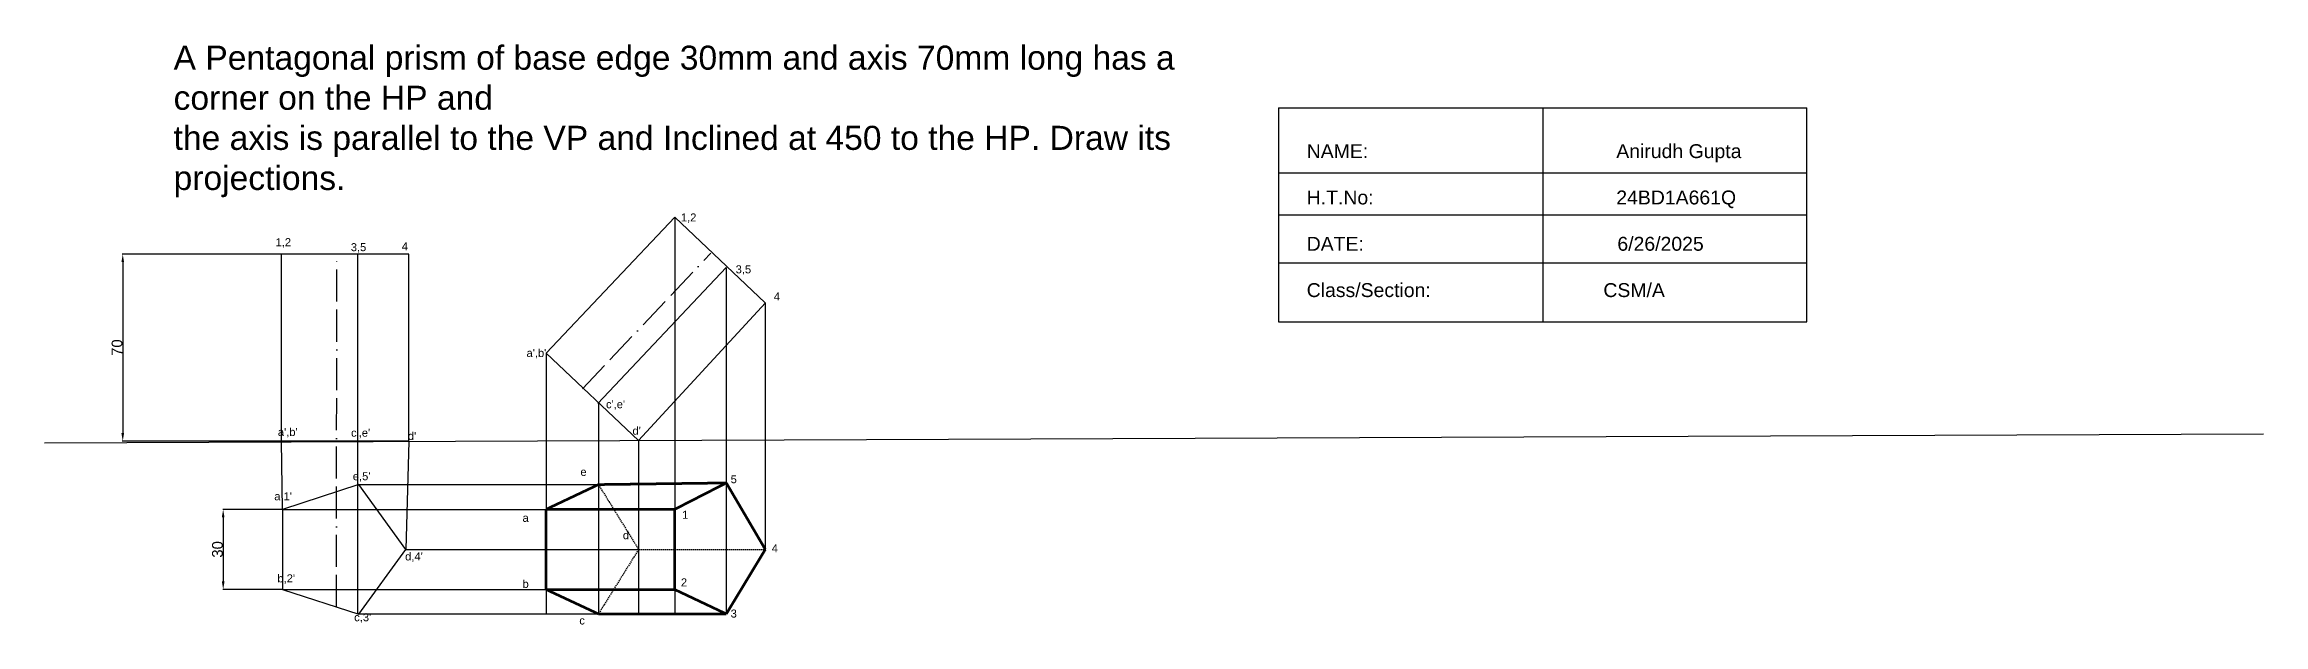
# Model space of a CAD drawing. Header units: millimetres. Extents: x 549 to 5241, y 494 to 805.
# Drawn here: x 4411 to 5241, y 494 to 712 of the extents above; entities that cross this region are included whole.
import ezdxf

# ---------------------------------------------------------------- set-up
doc = ezdxf.new("R2010")
doc.units = ezdxf.units.MM
doc.header["$MEASUREMENT"] = 0
doc.linetypes.add('ACAD_ISO11W100', pattern=[33, 12, -3, 12, -3, 0, -3])
doc.linetypes.add('DASHED', pattern=[0.75, 0.5, -0.25])
doc.styles.get("Standard").update_dxf_attribs({"font": 'arial.ttf'})
doc.dimstyles.get("Standard").update_dxf_attribs({"dimtxt": 4, "dimasz": 3, "dimexe": 0.18, "dimexo": 0.0625, "dimgap": 0.09, "dimtad": 1, "dimdec": 0, "dimzin": 0, "dimdsep": 46, "dimtxsty": 'Standard', "dimcen": 0.09, "dimclrd": 4, "dimclre": 6, "dimadec": 0, "dimazin": 0, "dimtfac": 1, "dimtdec": 0, "dimtofl": 0, "dimtmove": 0, "dimatfit": 3, "dimfxl": 1, "dimtolj": 1, "dimtzin": 0, "dimarcsym": 1})

# ---------------------------------------------------------------- blocks, each defined once
blk = doc.blocks.new('*D16')
at = {"color": 6, "lineweight": -2, "transparency": 16777216}
for p, q in [((4499.89, 537.53), (4477.54, 537.53)), ((4499.89, 507.53), (4477.54, 507.53))]:
    blk.add_line(p, q, dxfattribs=at)
at = {"color": 4, "lineweight": -2, "transparency": 16777216}
blk.add_line((4477.72, 534.53), (4477.72, 510.53), dxfattribs=at)
at = {"color": 4, "transparency": 16777216}
for points in [[(4477.22, 534.53), (4478.22, 534.53), (4477.72, 537.53)], [(4477.22, 510.53), (4478.22, 510.53), (4477.72, 507.53)]]:
    blk.add_solid(points, dxfattribs=at)
at = {"layer": 'Defpoints', "color": 0, "transparency": 16777216}
for p in [(4499.96, 537.53), (4477.72, 507.53), (4499.96, 507.53)]:
    blk.add_point(p, dxfattribs=at)
at = {"color": 0, "transparency": 16777216, "insert": (4475.59, 522.53), "char_height": 4, "attachment_point": 5, "rotation": 90}
blk.add_mtext('\\A1;30', dxfattribs=at)
blk = doc.blocks.new('*D17')
at = {"color": 6, "lineweight": -2, "transparency": 16777216}
for p, q in [((4499.5, 633.06), (4439.96, 633.06)), ((4499.5, 563.06), (4439.96, 563.06))]:
    blk.add_line(p, q, dxfattribs=at)
at = {"color": 4, "lineweight": -2, "transparency": 16777216}
blk.add_line((4440.14, 630.06), (4440.14, 566.06), dxfattribs=at)
at = {"color": 4, "transparency": 16777216}
for points in [[(4439.64, 630.06), (4440.64, 630.06), (4440.14, 633.06)], [(4439.64, 566.06), (4440.64, 566.06), (4440.14, 563.06)]]:
    blk.add_solid(points, dxfattribs=at)
at = {"layer": 'Defpoints', "color": 0, "transparency": 16777216}
for p in [(4499.56, 633.06), (4440.14, 563.06), (4499.56, 563.06)]:
    blk.add_point(p, dxfattribs=at)
at = {"color": 0, "transparency": 16777216, "insert": (4438.01, 598.06), "char_height": 4, "attachment_point": 5, "rotation": 90}
blk.add_mtext('\\A1;70', dxfattribs=at)

msp = doc.modelspace()

# ---------------------------------------------------------------- linework, layer by layer
for p, q in [((4872.6, 687.84), (4872.6, 607.65)), ((4872.6, 687.84), (5070.26, 687.84)), ((4971.43, 687.84), (4971.43, 607.65)), ((5070.26, 607.65), (5070.26, 687.84)), ((4872.6, 663.48), (5070.26, 663.48)), ((4872.6, 647.75), (5070.26, 647.75)), ((4598.53, 596.02), (4646.65, 646.86)), ((4680.56, 614.76), (4646.65, 646.86)), ((4646.65, 646.86), (4646.65, 498.39)), ((4499.56, 563.06), (4499.56, 633.06)), ((4547.16, 633.06), (4499.56, 633.06)), ((4528.1, 498.29), (4528.1, 633.06)), ((4547.16, 563.06), (4547.16, 633.06)), ((4617.84, 577.18), (4665.96, 628.02)), ((4665.96, 628.02), (4665.96, 498.39)), ((4872.6, 629.76), (5070.26, 629.76)), ((4633.15, 563.27), (4680.58, 614.79)), ((4680.56, 614.76), (4680.56, 522.53)), ((4872.6, 607.65), (5070.26, 607.65)), ((4633.1, 563.29), (4598.53, 596.01)), ((4598.53, 596.01), (4598.53, 498.39)), ((4618.12, 577.47), (4618.12, 498.39)), ((4410.82, 562.47), (5241.15, 565.79)), ((4547.16, 563.06), (4499.56, 563.06)), ((4499.96, 537.53), (4499.56, 563.06)), ((4547.16, 563.06), (4546.12, 522.53)), ((4633.15, 563.27), (4633.15, 498.39)), ((4528.49, 546.8), (4618.12, 546.8)), ((4499.96, 537.53), (4598.53, 537.53)), ((4546.12, 522.53), (4633.15, 522.53)), ((4499.96, 507.53), (4646.65, 507.53)), ((4528.1, 498.39), (4618.12, 498.39))]:
    msp.add_line(p, q)
at = {"linetype": 'ACAD_ISO11W100'}
for p, q in [((4520.14, 500.97), (4520.21, 633.06)), ((4612.11, 582.6), (4660.23, 633.44))]:
    msp.add_line(p, q, dxfattribs=at)
at = {"linetype": 'DASHED'}
for p, q in [((4618.12, 546.8), (4633.15, 522.53)), ((4633.15, 522.53), (4618.12, 498.39)), ((4633.15, 522.53), (4680.56, 522.53))]:
    msp.add_line(p, q, dxfattribs=at)
msp.add_lwpolyline([(4499.96, 537.53), (4499.96, 507.53), (4528.49, 498.26), (4546.12, 522.53), (4528.49, 546.8)], close=True)
at = {"const_width": 1}
for points in [[(4598.53, 537.53), (4618.12, 546.8)], [(4618.12, 546.8), (4665.96, 547.42)], [(4646.65, 537.53), (4665.96, 547.42)], [(4665.96, 547.42), (4680.56, 522.53)], [(4598.53, 537.53), (4598.53, 507.53)], [(4598.53, 537.53), (4646.65, 537.53)], [(4646.65, 537.53), (4646.65, 507.53)], [(4665.96, 498.39), (4680.56, 522.53)], [(4598.53, 507.53), (4618.12, 498.39)], [(4598.53, 507.53), (4646.65, 507.53)], [(4646.65, 507.53), (4665.96, 498.39)], [(4618.12, 498.39), (4665.96, 498.39)]]:
    msp.add_lwpolyline(points, dxfattribs=at)

# ---------------------------------------------------------------- texts
at = {"linetype": 'ACAD_ISO11W100'}
for s, height, p in [('1,2', 2.993, (4648.96, 645.27)), ('1,2', 2.993, (4497.31, 636.02)), ('3,5', 2.993, (4525.46, 634.16)), ('4', 2.99, (4544.54, 634.47)), ('3,5', 2.993, (4669.45, 625.86)), ('4', 2.99, (4683.76, 615.71)), ("a',b'", 2.993, (4591.21, 594.56)), ("c',e'", 2.972, (4620.96, 575.38)), ("a',b'", 2.993, (4498.18, 564.98)), ("c',e'", 2.972, (4525.58, 564.71)), ("d'", 2.972, (4546.83, 563.5)), ("d'", 2.972, (4630.87, 565.46)), ("e,5'", 2.993, (4526.22, 548.43)), ('e', 2.99, (4611.36, 550.06)), ("a,1'", 2.993, (4496.84, 540.92)), ('a', 2.99, (4589.72, 532.86)), ('d', 2.99, (4627.27, 526.35)), ("d,4'", 2.993, (4545.79, 518.41)), ("b,2'", 2.993, (4498, 510.21)), ('b', 2.99, (4589.72, 508.12)), ("c,3'", 2.993, (4526.73, 495.65)), ('c', 2.99, (4610.97, 494.43))]:
    msp.add_text(s, height=height, dxfattribs=at).set_placement(p)
for s, height, p in [('5', 2.96, (4667.6, 547.31)), ('1', 3, (4649.4, 533.99)), ('4', 3, (4682.94, 521.45)), ('2', 3, (4648.97, 508.7)), ('3', 3, (4667.58, 497.03))]:
    msp.add_text(s, height=height).set_placement(p)
at = {"insert": (4459.17, 711.07), "char_height": 9, "width": 398.7068, "attachment_point": 1}
msp.add_mtext('A Pentagonal prism of base edge 30mm and axis 70mm long has a corner on the HP and \\Pthe axis is parallel to the VP and Inclined at 450 to the HP. Draw its projections.', dxfattribs=at)
at = {"insert": (4883.12, 674.19), "char_height": 5.2, "attachment_point": 1}
msp.add_mtext_dynamic_manual_height_columns('NAME:                                              Anirudh Gupta\\P\\PH.T.No:                                             24BD1A661Q\\P\\PDATE:                                               6/26/2025\\P\\PClass/Section:                                CSM/A', width=175.8995, gutter_width=12.5, heights=[0], dxfattribs=at)

# ---------------------------------------------------------------- dimensions: what is measured, and where the dimension line sits
for base, p1, p2, picture, middle in [((4440.14, 563.06), (4499.56, 633.06), (4499.56, 563.06), '*D17', (4438.01, 598.06)), ((4477.72, 507.53), (4499.96, 537.53), (4499.96, 507.53), '*D16', (4475.59, 522.53))]:
    dim = msp.add_linear_dim(base=base, p1=p1, p2=p2, angle=90, dimstyle='Standard')
    dim.commit()
    dim.dimension.update_dxf_attribs({"geometry": picture, "text_midpoint": middle})

doc.saveas('drawing.dxf')
